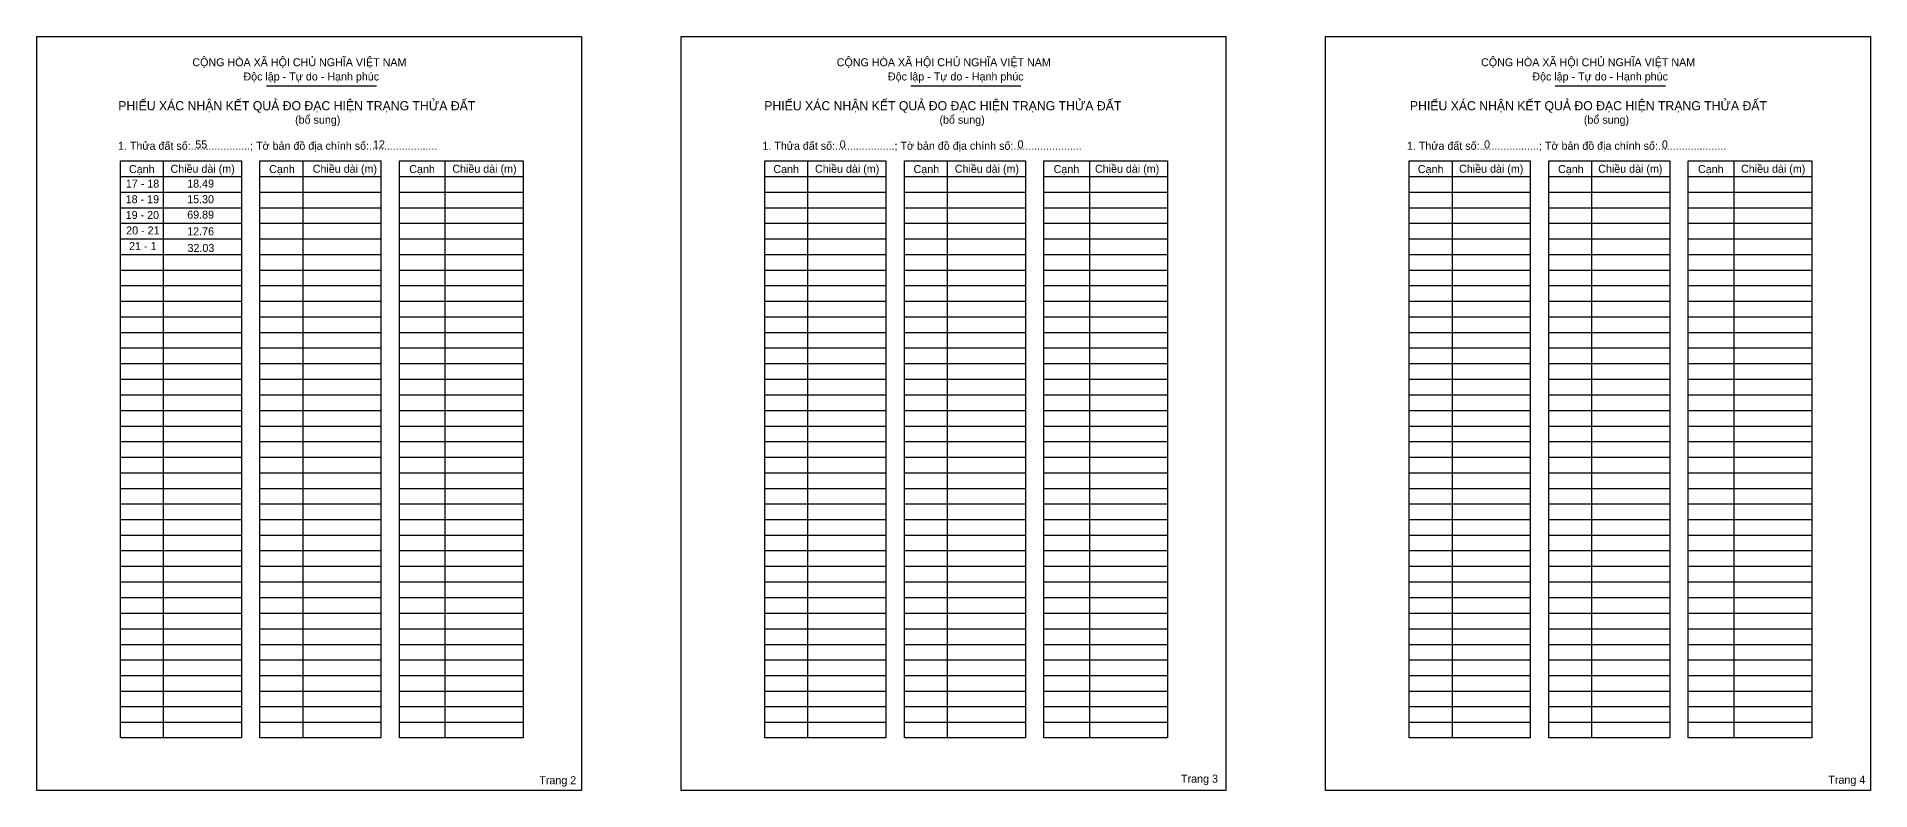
# Model space of a CAD drawing. Extents: x 547941 to 550268, y 1840286 to 1841061.
# Drawn here: x 549093 to 550268, y 1840578 to 1841061 of the extents above; entities that cross this region are included whole.
import ezdxf

# ---------------------------------------------------------------- set-up
doc = ezdxf.new("R2010")
doc.units = 0
for name, color, linetype in [('Level 1', 7, 'Continuous'), ('Level 2', 7, 'Continuous'), ('Level 52', 7, 'Continuous'), ('Level 6', 7, 'Continuous')]:
    doc.layers.add(name, color=color, linetype=linetype)

msp = doc.modelspace()

# ---------------------------------------------------------------- linework, layer by layer
at = {"layer": 'Level 1'}
for p, q in [((549093.2, 1841060.9), (549093.2, 1841060.9)), ((549240.3, 1841029.3), (549310.9, 1841029.3)), ((549653, 1841029.3), (549723.6, 1841029.3)), ((550065.7, 1841029.3), (550136.3, 1841029.3)), ((549146.8, 1840971.3), (549224.3, 1840971.3)), ((549174.2, 1840981.3), (549174.2, 1840611.8)), ((549236.2, 1840971.3), (549313.7, 1840971.3)), ((549263.6, 1840981.3), (549263.6, 1840611.8)), ((549325.5, 1840971.3), (549404.8, 1840971.3)), ((549354.7, 1840981.3), (549354.7, 1840611.8)), ((549559.5, 1840971.3), (549637, 1840971.3)), ((549586.9, 1840981.3), (549586.9, 1840611.8)), ((549648.9, 1840971.3), (549726.4, 1840971.3)), ((549676.3, 1840981.3), (549676.3, 1840611.8)), ((549738.3, 1840971.3), (549817.5, 1840971.3)), ((549767.4, 1840981.3), (549767.4, 1840611.8)), ((549972.2, 1840971.3), (550049.8, 1840971.3)), ((549999.7, 1840981.3), (549999.7, 1840611.8)), ((550061.6, 1840971.3), (550139.2, 1840971.3)), ((550089.1, 1840981.3), (550089.1, 1840611.8)), ((550151, 1840971.3), (550230.2, 1840971.3)), ((550180.1, 1840981.3), (550180.1, 1840611.8)), ((549146.8, 1840961.3), (549224.3, 1840961.3)), ((549236.2, 1840961.3), (549313.7, 1840961.3)), ((549325.5, 1840961.3), (549404.8, 1840961.3)), ((549559.5, 1840961.3), (549637, 1840961.3)), ((549648.9, 1840961.3), (549726.4, 1840961.3)), ((549738.3, 1840961.3), (549817.5, 1840961.3)), ((549972.2, 1840961.3), (550049.8, 1840961.3)), ((550061.6, 1840961.3), (550139.2, 1840961.3)), ((550151, 1840961.3), (550230.2, 1840961.3)), ((549146.8, 1840951.3), (549224.3, 1840951.3)), ((549236.2, 1840951.3), (549313.7, 1840951.3)), ((549325.5, 1840951.3), (549404.8, 1840951.3)), ((549559.5, 1840951.3), (549637, 1840951.3)), ((549648.9, 1840951.3), (549726.4, 1840951.3)), ((549738.3, 1840951.3), (549817.5, 1840951.3)), ((549972.2, 1840951.3), (550049.8, 1840951.3)), ((550061.6, 1840951.3), (550139.2, 1840951.3)), ((550151, 1840951.3), (550230.2, 1840951.3)), ((549146.8, 1840941.4), (549224.3, 1840941.4)), ((549236.2, 1840941.4), (549313.7, 1840941.4)), ((549325.5, 1840941.4), (549404.8, 1840941.4)), ((549559.5, 1840941.4), (549637, 1840941.4)), ((549648.9, 1840941.4), (549726.4, 1840941.4)), ((549738.3, 1840941.4), (549817.5, 1840941.4)), ((549972.2, 1840941.4), (550049.8, 1840941.4)), ((550061.6, 1840941.4), (550139.2, 1840941.4)), ((550151, 1840941.4), (550230.2, 1840941.4)), ((549146.8, 1840931.4), (549224.3, 1840931.4)), ((549236.2, 1840931.4), (549313.7, 1840931.4)), ((549325.5, 1840931.4), (549404.8, 1840931.4)), ((549559.5, 1840931.4), (549637, 1840931.4)), ((549648.9, 1840931.4), (549726.4, 1840931.4)), ((549738.3, 1840931.4), (549817.5, 1840931.4)), ((549972.2, 1840931.4), (550049.8, 1840931.4)), ((550061.6, 1840931.4), (550139.2, 1840931.4)), ((550151, 1840931.4), (550230.2, 1840931.4)), ((549146.8, 1840921.4), (549224.3, 1840921.4)), ((549236.2, 1840921.4), (549313.7, 1840921.4)), ((549325.5, 1840921.4), (549404.8, 1840921.4)), ((549559.5, 1840921.4), (549637, 1840921.4)), ((549648.9, 1840921.4), (549726.4, 1840921.4)), ((549738.3, 1840921.4), (549817.5, 1840921.4)), ((549972.2, 1840921.4), (550049.8, 1840921.4)), ((550061.6, 1840921.4), (550139.2, 1840921.4)), ((550151, 1840921.4), (550230.2, 1840921.4)), ((549146.8, 1840911.4), (549224.3, 1840911.4)), ((549146.8, 1840901.4), (549224.3, 1840901.4)), ((549236.2, 1840911.4), (549313.7, 1840911.4)), ((549236.2, 1840901.4), (549313.7, 1840901.4)), ((549325.5, 1840911.4), (549404.8, 1840911.4)), ((549325.5, 1840901.4), (549404.8, 1840901.4)), ((549559.5, 1840911.4), (549637, 1840911.4)), ((549559.5, 1840901.4), (549637, 1840901.4)), ((549648.9, 1840911.4), (549726.4, 1840911.4)), ((549648.9, 1840901.4), (549726.4, 1840901.4)), ((549738.3, 1840911.4), (549817.5, 1840911.4)), ((549738.3, 1840901.4), (549817.5, 1840901.4)), ((549972.2, 1840911.4), (550049.8, 1840911.4)), ((549972.2, 1840901.4), (550049.8, 1840901.4)), ((550061.6, 1840911.4), (550139.2, 1840911.4)), ((550061.6, 1840901.4), (550139.2, 1840901.4)), ((550151, 1840911.4), (550230.2, 1840911.4)), ((550151, 1840901.4), (550230.2, 1840901.4)), ((549146.8, 1840891.4), (549224.3, 1840891.4)), ((549236.2, 1840891.4), (549313.7, 1840891.4)), ((549325.5, 1840891.4), (549404.8, 1840891.4)), ((549559.5, 1840891.4), (549637, 1840891.4)), ((549648.9, 1840891.4), (549726.4, 1840891.4)), ((549738.3, 1840891.4), (549817.5, 1840891.4)), ((549972.2, 1840891.4), (550049.8, 1840891.4)), ((550061.6, 1840891.4), (550139.2, 1840891.4)), ((550151, 1840891.4), (550230.2, 1840891.4)), ((549146.8, 1840881.4), (549224.3, 1840881.4)), ((549236.2, 1840881.4), (549313.7, 1840881.4)), ((549325.5, 1840881.4), (549404.8, 1840881.4)), ((549559.5, 1840881.4), (549637, 1840881.4)), ((549648.9, 1840881.4), (549726.4, 1840881.4)), ((549738.3, 1840881.4), (549817.5, 1840881.4)), ((549972.2, 1840881.4), (550049.8, 1840881.4)), ((550061.6, 1840881.4), (550139.2, 1840881.4)), ((550151, 1840881.4), (550230.2, 1840881.4)), ((549146.8, 1840871.5), (549224.3, 1840871.5)), ((549236.2, 1840871.5), (549313.7, 1840871.5)), ((549325.5, 1840871.5), (549404.8, 1840871.5)), ((549559.5, 1840871.5), (549637, 1840871.5)), ((549648.9, 1840871.5), (549726.4, 1840871.5)), ((549738.3, 1840871.5), (549817.5, 1840871.5)), ((549972.2, 1840871.5), (550049.8, 1840871.5)), ((550061.6, 1840871.5), (550139.2, 1840871.5)), ((550151, 1840871.5), (550230.2, 1840871.5)), ((549146.8, 1840861.5), (549224.3, 1840861.5)), ((549236.2, 1840861.5), (549313.7, 1840861.5)), ((549325.5, 1840861.5), (549404.8, 1840861.5)), ((549559.5, 1840861.5), (549637, 1840861.5)), ((549648.9, 1840861.5), (549726.4, 1840861.5)), ((549738.3, 1840861.5), (549817.5, 1840861.5)), ((549972.2, 1840861.5), (550049.8, 1840861.5)), ((550061.6, 1840861.5), (550139.2, 1840861.5)), ((550151, 1840861.5), (550230.2, 1840861.5)), ((549146.8, 1840851.5), (549224.3, 1840851.5)), ((549236.2, 1840851.5), (549313.7, 1840851.5)), ((549325.5, 1840851.5), (549404.8, 1840851.5)), ((549559.5, 1840851.5), (549637, 1840851.5)), ((549648.9, 1840851.5), (549726.4, 1840851.5)), ((549738.3, 1840851.5), (549817.5, 1840851.5)), ((549972.2, 1840851.5), (550049.8, 1840851.5)), ((550061.6, 1840851.5), (550139.2, 1840851.5)), ((550151, 1840851.5), (550230.2, 1840851.5)), ((549146.8, 1840841.5), (549224.3, 1840841.5)), ((549146.8, 1840831.5), (549224.3, 1840831.5)), ((549236.2, 1840841.5), (549313.7, 1840841.5)), ((549236.2, 1840831.5), (549313.7, 1840831.5)), ((549325.5, 1840841.5), (549404.8, 1840841.5)), ((549325.5, 1840831.5), (549404.8, 1840831.5)), ((549559.5, 1840841.5), (549637, 1840841.5)), ((549559.5, 1840831.5), (549637, 1840831.5)), ((549648.9, 1840841.5), (549726.4, 1840841.5)), ((549648.9, 1840831.5), (549726.4, 1840831.5)), ((549738.3, 1840841.5), (549817.5, 1840841.5)), ((549738.3, 1840831.5), (549817.5, 1840831.5)), ((549972.2, 1840841.5), (550049.8, 1840841.5)), ((549972.2, 1840831.5), (550049.8, 1840831.5)), ((550061.6, 1840841.5), (550139.2, 1840841.5)), ((550061.6, 1840831.5), (550139.2, 1840831.5)), ((550151, 1840841.5), (550230.2, 1840841.5)), ((550151, 1840831.5), (550230.2, 1840831.5)), ((549146.8, 1840821.5), (549224.3, 1840821.5)), ((549236.2, 1840821.5), (549313.7, 1840821.5)), ((549325.5, 1840821.5), (549404.8, 1840821.5)), ((549559.5, 1840821.5), (549637, 1840821.5)), ((549648.9, 1840821.5), (549726.4, 1840821.5)), ((549738.3, 1840821.5), (549817.5, 1840821.5)), ((549972.2, 1840821.5), (550049.8, 1840821.5)), ((550061.6, 1840821.5), (550139.2, 1840821.5)), ((550151, 1840821.5), (550230.2, 1840821.5)), ((549146.8, 1840811.5), (549224.3, 1840811.5)), ((549236.2, 1840811.5), (549313.7, 1840811.5)), ((549325.5, 1840811.5), (549404.8, 1840811.5)), ((549559.5, 1840811.5), (549637, 1840811.5)), ((549648.9, 1840811.5), (549726.4, 1840811.5)), ((549738.3, 1840811.5), (549817.5, 1840811.5)), ((549972.2, 1840811.5), (550049.8, 1840811.5)), ((550061.6, 1840811.5), (550139.2, 1840811.5)), ((550151, 1840811.5), (550230.2, 1840811.5)), ((549146.8, 1840801.6), (549224.3, 1840801.6)), ((549236.2, 1840801.6), (549313.7, 1840801.6)), ((549325.5, 1840801.6), (549404.8, 1840801.6)), ((549559.5, 1840801.6), (549637, 1840801.6)), ((549648.9, 1840801.6), (549726.4, 1840801.6)), ((549738.3, 1840801.6), (549817.5, 1840801.6)), ((549972.2, 1840801.6), (550049.8, 1840801.6)), ((550061.6, 1840801.6), (550139.2, 1840801.6)), ((550151, 1840801.6), (550230.2, 1840801.6)), ((549146.8, 1840791.6), (549224.3, 1840791.6)), ((549236.2, 1840791.6), (549313.7, 1840791.6)), ((549325.5, 1840791.6), (549404.8, 1840791.6)), ((549559.5, 1840791.6), (549637, 1840791.6)), ((549648.9, 1840791.6), (549726.4, 1840791.6)), ((549738.3, 1840791.6), (549817.5, 1840791.6)), ((549972.2, 1840791.6), (550049.8, 1840791.6)), ((550061.6, 1840791.6), (550139.2, 1840791.6)), ((550151, 1840791.6), (550230.2, 1840791.6)), ((549146.8, 1840781.6), (549224.3, 1840781.6)), ((549146.8, 1840771.6), (549224.3, 1840771.6)), ((549236.2, 1840781.6), (549313.7, 1840781.6)), ((549236.2, 1840771.6), (549313.7, 1840771.6)), ((549325.5, 1840781.6), (549404.8, 1840781.6)), ((549325.5, 1840771.6), (549404.8, 1840771.6)), ((549559.5, 1840781.6), (549637, 1840781.6)), ((549559.5, 1840771.6), (549637, 1840771.6)), ((549648.9, 1840781.6), (549726.4, 1840781.6)), ((549648.9, 1840771.6), (549726.4, 1840771.6)), ((549738.3, 1840781.6), (549817.5, 1840781.6)), ((549738.3, 1840771.6), (549817.5, 1840771.6)), ((549972.2, 1840781.6), (550049.8, 1840781.6)), ((549972.2, 1840771.6), (550049.8, 1840771.6)), ((550061.6, 1840781.6), (550139.2, 1840781.6)), ((550061.6, 1840771.6), (550139.2, 1840771.6)), ((550151, 1840781.6), (550230.2, 1840781.6)), ((550151, 1840771.6), (550230.2, 1840771.6)), ((549146.8, 1840761.6), (549224.3, 1840761.6)), ((549236.2, 1840761.6), (549313.7, 1840761.6)), ((549325.5, 1840761.6), (549404.8, 1840761.6)), ((549559.5, 1840761.6), (549637, 1840761.6)), ((549648.9, 1840761.6), (549726.4, 1840761.6)), ((549738.3, 1840761.6), (549817.5, 1840761.6)), ((549972.2, 1840761.6), (550049.8, 1840761.6)), ((550061.6, 1840761.6), (550139.2, 1840761.6)), ((550151, 1840761.6), (550230.2, 1840761.6)), ((549146.8, 1840751.6), (549224.3, 1840751.6)), ((549236.2, 1840751.6), (549313.7, 1840751.6)), ((549325.5, 1840751.6), (549404.8, 1840751.6)), ((549559.5, 1840751.6), (549637, 1840751.6)), ((549648.9, 1840751.6), (549726.4, 1840751.6)), ((549738.3, 1840751.6), (549817.5, 1840751.6)), ((549972.2, 1840751.6), (550049.8, 1840751.6)), ((550061.6, 1840751.6), (550139.2, 1840751.6)), ((550151, 1840751.6), (550230.2, 1840751.6)), ((549146.8, 1840741.6), (549224.3, 1840741.6)), ((549236.2, 1840741.6), (549313.7, 1840741.6)), ((549325.5, 1840741.6), (549404.8, 1840741.6)), ((549559.5, 1840741.6), (549637, 1840741.6)), ((549648.9, 1840741.6), (549726.4, 1840741.6)), ((549738.3, 1840741.6), (549817.5, 1840741.6)), ((549972.2, 1840741.6), (550049.8, 1840741.6)), ((550061.6, 1840741.6), (550139.2, 1840741.6)), ((550151, 1840741.6), (550230.2, 1840741.6)), ((549146.8, 1840731.7), (549224.3, 1840731.7)), ((549236.2, 1840731.7), (549313.7, 1840731.7)), ((549325.5, 1840731.7), (549404.8, 1840731.7)), ((549559.5, 1840731.7), (549637, 1840731.7)), ((549648.9, 1840731.7), (549726.4, 1840731.7)), ((549738.3, 1840731.7), (549817.5, 1840731.7)), ((549972.2, 1840731.7), (550049.8, 1840731.7)), ((550061.6, 1840731.7), (550139.2, 1840731.7)), ((550151, 1840731.7), (550230.2, 1840731.7)), ((549146.8, 1840721.7), (549224.3, 1840721.7)), ((549236.2, 1840721.7), (549313.7, 1840721.7)), ((549325.5, 1840721.7), (549404.8, 1840721.7)), ((549559.5, 1840721.7), (549637, 1840721.7)), ((549648.9, 1840721.7), (549726.4, 1840721.7)), ((549738.3, 1840721.7), (549817.5, 1840721.7)), ((549972.2, 1840721.7), (550049.8, 1840721.7)), ((550061.6, 1840721.7), (550139.2, 1840721.7)), ((550151, 1840721.7), (550230.2, 1840721.7)), ((549146.8, 1840711.7), (549224.3, 1840711.7)), ((549146.8, 1840701.7), (549224.3, 1840701.7)), ((549236.2, 1840711.7), (549313.7, 1840711.7)), ((549236.2, 1840701.7), (549313.7, 1840701.7)), ((549325.5, 1840711.7), (549404.8, 1840711.7)), ((549325.5, 1840701.7), (549404.8, 1840701.7)), ((549559.5, 1840711.7), (549637, 1840711.7)), ((549559.5, 1840701.7), (549637, 1840701.7)), ((549648.9, 1840711.7), (549726.4, 1840711.7)), ((549648.9, 1840701.7), (549726.4, 1840701.7)), ((549738.3, 1840711.7), (549817.5, 1840711.7)), ((549738.3, 1840701.7), (549817.5, 1840701.7)), ((549972.2, 1840711.7), (550049.8, 1840711.7)), ((549972.2, 1840701.7), (550049.8, 1840701.7)), ((550061.6, 1840711.7), (550139.2, 1840711.7)), ((550061.6, 1840701.7), (550139.2, 1840701.7)), ((550151, 1840711.7), (550230.2, 1840711.7)), ((550151, 1840701.7), (550230.2, 1840701.7)), ((549146.8, 1840691.7), (549224.3, 1840691.7)), ((549236.2, 1840691.7), (549313.7, 1840691.7)), ((549325.5, 1840691.7), (549404.8, 1840691.7)), ((549559.5, 1840691.7), (549637, 1840691.7)), ((549648.9, 1840691.7), (549726.4, 1840691.7)), ((549738.3, 1840691.7), (549817.5, 1840691.7)), ((549972.2, 1840691.7), (550049.8, 1840691.7)), ((550061.6, 1840691.7), (550139.2, 1840691.7)), ((550151, 1840691.7), (550230.2, 1840691.7)), ((549146.8, 1840681.7), (549224.3, 1840681.7)), ((549236.2, 1840681.7), (549313.7, 1840681.7)), ((549325.5, 1840681.7), (549404.8, 1840681.7)), ((549559.5, 1840681.7), (549637, 1840681.7)), ((549648.9, 1840681.7), (549726.4, 1840681.7)), ((549738.3, 1840681.7), (549817.5, 1840681.7)), ((549972.2, 1840681.7), (550049.8, 1840681.7)), ((550061.6, 1840681.7), (550139.2, 1840681.7)), ((550151, 1840681.7), (550230.2, 1840681.7)), ((549146.8, 1840671.7), (549224.3, 1840671.7)), ((549236.2, 1840671.7), (549313.7, 1840671.7)), ((549325.5, 1840671.7), (549404.8, 1840671.7)), ((549559.5, 1840671.7), (549637, 1840671.7)), ((549648.9, 1840671.7), (549726.4, 1840671.7)), ((549738.3, 1840671.7), (549817.5, 1840671.7)), ((549972.2, 1840671.7), (550049.8, 1840671.7)), ((550061.6, 1840671.7), (550139.2, 1840671.7)), ((550151, 1840671.7), (550230.2, 1840671.7)), ((549146.8, 1840661.8), (549224.3, 1840661.8)), ((549236.2, 1840661.8), (549313.7, 1840661.8)), ((549325.5, 1840661.8), (549404.8, 1840661.8)), ((549559.5, 1840661.8), (549637, 1840661.8)), ((549648.9, 1840661.8), (549726.4, 1840661.8)), ((549738.3, 1840661.8), (549817.5, 1840661.8)), ((549972.2, 1840661.8), (550049.8, 1840661.8)), ((550061.6, 1840661.8), (550139.2, 1840661.8)), ((550151, 1840661.8), (550230.2, 1840661.8)), ((549146.8, 1840651.8), (549224.3, 1840651.8)), ((549236.2, 1840651.8), (549313.7, 1840651.8)), ((549325.5, 1840651.8), (549404.8, 1840651.8)), ((549559.5, 1840651.8), (549637, 1840651.8)), ((549648.9, 1840651.8), (549726.4, 1840651.8)), ((549738.3, 1840651.8), (549817.5, 1840651.8)), ((549972.2, 1840651.8), (550049.8, 1840651.8)), ((550061.6, 1840651.8), (550139.2, 1840651.8)), ((550151, 1840651.8), (550230.2, 1840651.8)), ((549146.8, 1840641.8), (549224.3, 1840641.8)), ((549146.8, 1840631.8), (549224.3, 1840631.8)), ((549236.2, 1840641.8), (549313.7, 1840641.8)), ((549236.2, 1840631.8), (549313.7, 1840631.8)), ((549325.5, 1840641.8), (549404.8, 1840641.8)), ((549325.5, 1840631.8), (549404.8, 1840631.8)), ((549559.5, 1840641.8), (549637, 1840641.8)), ((549559.5, 1840631.8), (549637, 1840631.8)), ((549648.9, 1840641.8), (549726.4, 1840641.8)), ((549648.9, 1840631.8), (549726.4, 1840631.8)), ((549738.3, 1840641.8), (549817.5, 1840641.8)), ((549738.3, 1840631.8), (549817.5, 1840631.8)), ((549972.2, 1840641.8), (550049.8, 1840641.8)), ((549972.2, 1840631.8), (550049.8, 1840631.8)), ((550061.6, 1840641.8), (550139.2, 1840641.8)), ((550061.6, 1840631.8), (550139.2, 1840631.8)), ((550151, 1840641.8), (550230.2, 1840641.8)), ((550151, 1840631.8), (550230.2, 1840631.8)), ((549146.8, 1840621.8), (549224.3, 1840621.8)), ((549236.2, 1840621.8), (549313.7, 1840621.8)), ((549325.5, 1840621.8), (549404.8, 1840621.8)), ((549559.5, 1840621.8), (549637, 1840621.8)), ((549648.9, 1840621.8), (549726.4, 1840621.8)), ((549738.3, 1840621.8), (549817.5, 1840621.8)), ((549972.2, 1840621.8), (550049.8, 1840621.8)), ((550061.6, 1840621.8), (550139.2, 1840621.8)), ((550151, 1840621.8), (550230.2, 1840621.8)), ((549442.1, 1840578.2), (549442.1, 1840578.2))]:
    msp.add_line(p, q, dxfattribs=at)
for points in [[(549146.8, 1840981.3), (549224.3, 1840981.3), (549224.3, 1840611.8), (549146.8, 1840611.8)], [(549236.2, 1840981.3), (549313.7, 1840981.3), (549313.7, 1840611.8), (549236.2, 1840611.8)], [(549325.5, 1840981.3), (549404.8, 1840981.3), (549404.8, 1840611.8), (549325.5, 1840611.8)], [(549559.5, 1840981.3), (549637, 1840981.3), (549637, 1840611.8), (549559.5, 1840611.8)], [(549648.9, 1840981.3), (549726.4, 1840981.3), (549726.4, 1840611.8), (549648.9, 1840611.8)], [(549738.3, 1840981.3), (549817.5, 1840981.3), (549817.5, 1840611.8), (549738.3, 1840611.8)], [(549972.2, 1840981.3), (550049.8, 1840981.3), (550049.8, 1840611.8), (549972.2, 1840611.8)], [(550061.6, 1840981.3), (550139.2, 1840981.3), (550139.2, 1840611.8), (550061.6, 1840611.8)], [(550151, 1840981.3), (550230.2, 1840981.3), (550230.2, 1840611.8), (550151, 1840611.8)]]:
    msp.add_lwpolyline(points, close=True, dxfattribs=at)
at = {"layer": 'Level 2'}
for points in [[(549093.2, 1841060.9), (549442.1, 1841060.9), (549442.1, 1840578.2), (549093.2, 1840578.2)], [(549505.9, 1841060.9), (549854.9, 1841060.9), (549854.9, 1840578.2), (549505.9, 1840578.2)], [(549918.6, 1841060.9), (550267.6, 1841060.9), (550267.6, 1840578.2), (549918.6, 1840578.2)]]:
    msp.add_lwpolyline(points, close=True, dxfattribs=at)

# ---------------------------------------------------------------- texts
at = {"layer": 'Level 1'}
for s, height, p in [('CỘNG HÒA XÃ HỘI CHỦ NGHĨA VIỆT NAM', 5.126, (549192.9, 1841041.9)), ('CỘNG HÒA XÃ HỘI CHỦ NGHĨA VIỆT NAM', 5.126, (549605.6, 1841041.9)), ('CỘNG HÒA XÃ HỘI CHỦ NGHĨA VIỆT NAM', 5.126, (550018.3, 1841041.9)), ('Độc lập - Tự do - Hạnh phúc', 5.126, (549225.6, 1841032.8)), ('Độc lập - Tự do - Hạnh phúc', 5.126, (549638.4, 1841032.8)), ('Độc lập - Tự do - Hạnh phúc', 5.126, (550051.1, 1841032.8)), ('PHIẾU XÁC NHẬN KẾT QUẢ ĐO ĐẠC HIỆN TRẠNG THỬA ĐẤT', 5.859, (549145.4, 1841013.7)), ('PHIẾU XÁC NHẬN KẾT QUẢ ĐO ĐẠC HIỆN TRẠNG THỬA ĐẤT', 5.859, (549559.2, 1841013.7)), ('PHIẾU XÁC NHẬN KẾT QUẢ ĐO ĐẠC HIỆN TRẠNG THỬA ĐẤT', 5.859, (549972.7, 1841013.7)), ('(bổ sung)', 5.13, (549258.7, 1841005.1)), ('(bổ sung)', 5.13, (549671.4, 1841005.1)), ('(bổ sung)', 5.13, (550084.1, 1841005.1)), ('1. Thửa đất số:....................; Tờ bản đồ địa chính số:.......................', 5.126, (549145.3, 1840988.4)), ('1. Thửa đất số:....................; Tờ bản đồ địa chính số:.......................', 5.126, (549558, 1840988.4)), ('1. Thửa đất số:....................; Tờ bản đồ địa chính số:.......................', 5.126, (549970.8, 1840988.4)), ('Cạnh', 5.13, (549152.3, 1840973.5)), ('Chiều dài (m)', 5.126, (549178.9, 1840973.7)), ('Cạnh', 5.13, (549242.1, 1840973.5)), ('Chiều dài (m)', 5.126, (549270, 1840973.7)), ('Cạnh', 5.13, (549331.8, 1840973.5)), ('Chiều dài (m)', 5.126, (549359.4, 1840973.7)), ('Cạnh', 5.13, (549565, 1840973.5)), ('Chiều dài (m)', 5.126, (549591.7, 1840973.7)), ('Cạnh', 5.13, (549654.8, 1840973.5)), ('Chiều dài (m)', 5.126, (549681.2, 1840973.7)), ('Cạnh', 5.13, (549744.5, 1840973.5)), ('Chiều dài (m)', 5.126, (549771, 1840973.7)), ('Cạnh', 5.13, (549977.8, 1840973.5)), ('Chiều dài (m)', 5.126, (550004.2, 1840973.7)), ('Cạnh', 5.13, (550067.6, 1840973.5)), ('Chiều dài (m)', 5.126, (550093.3, 1840973.7)), ('Cạnh', 5.13, (550157.2, 1840973.5)), ('Chiều dài (m)', 5.126, (550184.8, 1840973.7)), ('Trang 2', 5.13, (549415.1, 1840582.1)), ('Trang 3', 5.13, (549826.1, 1840583.1)), ('Trang 4', 5.13, (550240.7, 1840582.4))]:
    msp.add_text(s, height=height, dxfattribs=at).set_placement(p)
at = {"layer": 'Level 52'}
for s, p in [('18 - 19', (549150.2, 1840954.2)), ('17 - 18', (549150.3, 1840964.2)), ('15.30', (549189.6, 1840954.2)), ('18.49', (549189.6, 1840964.2)), ('19 - 20', (549150.2, 1840944.1)), ('69.89', (549189.6, 1840944.3)), ('20 - 21', (549150.5, 1840934.2)), ('12.76', (549189.6, 1840933.6)), ('21 - 1', (549152.4, 1840924.2)), ('32.03', (549189.8, 1840923))]:
    msp.add_text(s, height=5.13, dxfattribs=at).set_placement(p)
at = {"layer": 'Level 6'}
for s, p in [('12', (549308.6, 1840989.3)), ('0', (549607.5, 1840989.3)), ('0', (549721.4, 1840989.3)), ('0', (550020.2, 1840989.3)), ('0', (550134.1, 1840989.3)), ('55', (549194.8, 1840989.3))]:
    msp.add_text(s, height=5.13, dxfattribs=at).set_placement(p)

doc.saveas('drawing.dxf')
